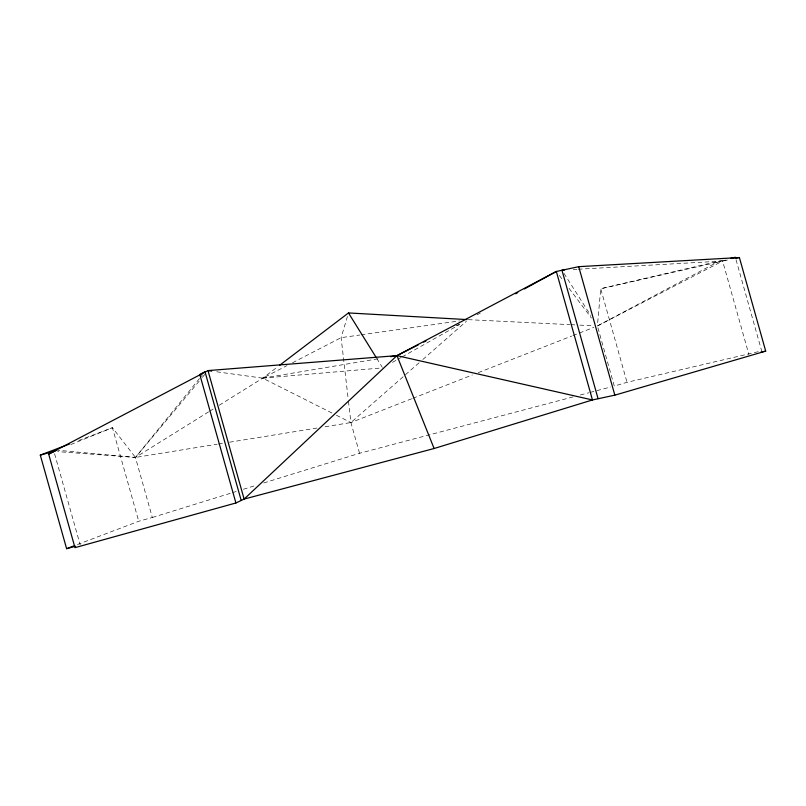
<?xml version="1.0" encoding="UTF-8"?>
<svg xmlns="http://www.w3.org/2000/svg" width="806" height="806" viewBox="0 0 806 806"><rect width="100%" height="100%" fill="white"/><g stroke="black" fill="none" stroke-linecap="round" stroke-linejoin="round"><path stroke-width="0.6" stroke-dasharray="4.03 3.02" d="M347.426 316.466L341.109 337.654L348.172 398.839M199.475 378.548L135.448 457.435L152.324 517.492L138.733 521.26L75.905 545.138M200.261 377.571L202.628 374.649M199.132 381.208L135.448 457.435L57.659 451.612M202.356 377.349L204.774 374.447M419.06 362.811L350.912 422.556L323.669 426.968M422.838 359.496L466.382 321.322M219.232 405.237L262.716 378.155L277.677 366.78M208.623 411.846L135.448 457.435L58.133 450.302M209.691 411.191L213.933 408.541M392.411 362.378L396.743 359.929M397.821 359.325L401.076 357.491M402.164 356.887L459.601 324.546M477.081 314.844L480.386 313.03M727.415 260.036L717.018 262.343L597.397 325.977L614.283 386.034L627.018 382.316L759.212 351.466M216.703 371.798L262.716 378.155L287.007 365.602M292.528 362.75L341.109 337.654L359.808 335.014M456.015 325.846L459.36 324.153M70.767 444.569L112.427 427.684L135.448 457.435L217.177 444.207M411.654 398.758L350.912 422.556L336.404 415.251M412.823 398.295L472.407 374.951M478.25 372.664L571.696 336.052M572.865 335.588L593.891 327.357M78.696 440.509L112.427 427.684L138.733 521.26M152.324 517.492L231.382 492.99M232.581 492.627L236.178 491.509M243.362 489.282L256.54 485.202M263.723 482.975L359.547 453.284L573.036 396.925M726.095 260.026L722.619 261.043L597.397 325.977L600.722 288.739L724.342 259.895M580.32 395L588.803 392.764M590.022 392.441L610.646 387.001M717.018 262.343L600.722 288.739L627.018 382.316M331.931 413.004L262.716 378.155L378.488 358.73M218.416 444.005L223.363 443.199M229.559 442.202L317.483 427.966M361.058 334.833L459.541 320.899M262.716 378.155L382.649 367.868M573.237 269.516L577.005 269.305M578.265 269.234L722.619 261.043L748.915 354.62M468.276 319.66L569.822 324.627M571.071 324.687L574.829 324.878M579.846 325.12L593.639 325.795M559.334 275.43L563.062 280.387M569.036 288.316L591.433 318.048M563.948 273.325L590.707 315.448M376.734 358.358L381.994 366.811M736.029 259.723L761.66 350.892M359.547 453.284L350.912 422.556L348.323 400.088M54.566 453.728L80.197 544.906"/><path stroke-width="1.21" d="M48.672 454.09L207.998 370.589L244.117 499.085L434.102 448.509L592.46 399.957L614.837 395.152L765.7 351.114L739.394 257.537L578.728 266.665L556.342 271.471L396.955 355.627L244.117 499.085L235.906 502.984L74.978 547.667L48.672 454.09L56.883 450.191M279.672 365.259L348.484 312.94L467.027 319.589M515.608 293.757L517.815 292.548M524.414 288.941L556.342 271.471L592.46 399.957L396.955 355.627L207.998 370.589L211.726 371.103M390.799 356.665L396.955 355.627L418.133 344.948M423.704 342.137L425.931 341.019M75.663 546.166L66.606 548.685L40.3 455.108L69.387 444.046M66.606 548.685L73.588 546.025M731.878 258.333L735.354 257.316L730.458 258.464M40.3 455.108L53.891 451.33M735.797 258.293L739.394 257.537M760.904 352.111L765.7 351.114M564.452 270.02L561.943 270.161L598.062 398.658M348.484 312.94L376.08 357.3M396.955 355.627L434.102 448.509M578.728 266.665L614.837 395.152M241.125 500.224L205.006 371.727L199.787 374.488L235.906 502.984"/></g></svg>
